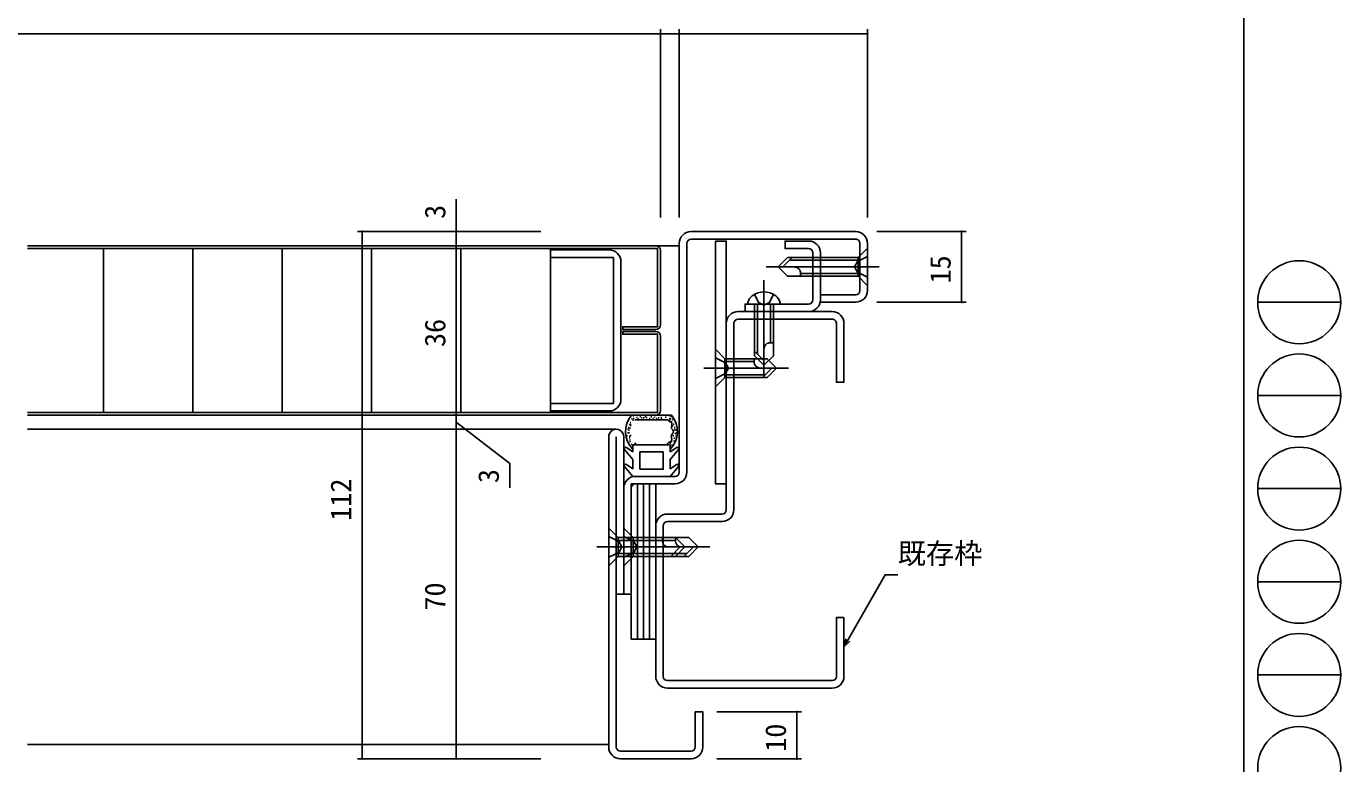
# Model space of a CAD drawing. Units: millimetres, scale not verified. Extents: x -1040 to 397, y -282 to 282.
# Drawn here: x 117.3 to 396.7, y -156.8 to -0.1 of the extents above; entities that cross this region are included whole.
import ezdxf
from ezdxf.enums import TextEntityAlignment as Align

# ---------------------------------------------------------------- set-up
doc = ezdxf.new("R2010")
doc.units = ezdxf.units.MM
doc.header["$LTSCALE"] = 2
for name, color, linetype in [('0-2_YKK_11', 7, 'Continuous'), ('0-3_YKK_12', 2, 'Continuous'), ('0-4_YKK_13', 4, 'Continuous'), ('0-6_YKK_D', 6, 'Continuous'), ('0-7_YKK_ZWAK', 7, 'Continuous')]:
    doc.layers.add(name, color=color, linetype=linetype)
doc.styles.add('ＭＳ ゴシック', font='')
doc.styles.get('ＭＳ ゴシック').set_extended_font_data('MS Gothic')

msp = doc.modelspace()

# ---------------------------------------------------------------- linework, layer by layer
at = {"layer": '0-2_YKK_11'}
for p, q in [((293.628, -43.7), (258.628, -43.7)), ((256.128, -46.2), (256.128, -94.8)), ((257.728, -94.8), (257.728, -46.2)), ((258.628, -45.3), (293.628, -45.3)), ((294.528, -46.2), (294.528, -56.2)), ((296.128, -56.2), (296.128, -46.2)), ((243.728, -79.3), (243.728, -50.1)), ((284.528, -48.2), (284.528, -58.2)), ((286.128, -58.2), (286.128, -48.2)), ((268.628, -60.7), (288.628, -60.7)), ((266.128, -102.8), (266.128, -63.2)), ((267.728, -63.2), (267.728, -102.8)), ((288.628, -62.3), (268.628, -62.3)), ((241.128, -87.3), (241.128, -153.2)), ((242.728, -153.2), (242.728, -87.3)), ((244.328, -120.7), (244.328, -87.3)), ((255.228, -95.7), (246.828, -95.7)), ((246.828, -97.3), (255.228, -97.3)), ((253.628, -103.7), (265.228, -103.7)), ((265.228, -105.3), (253.628, -105.3)), ((251.128, -138.2), (251.128, -106.2)), ((252.728, -106.2), (252.728, -138.2)), ((242.728, -120.7), (244.328, -120.7)), ((253.628, -139.1), (288.628, -139.1)), ((288.628, -140.7), (253.628, -140.7)), ((258.628, -154.1), (243.628, -154.1)), ((243.628, -155.7), (258.628, -155.7))]:
    msp.add_line(p, q, dxfattribs=at)
msp.add_lwpolyline([(263.828, -45.7), (263.828, -97.3), (266.128, -97.3), (266.128, -45.7)], close=True, dxfattribs=at)
for points in [[(283.628, -45.7), (278.628, -45.7), (278.628, -47.3), (283.628, -47.3)], [(241.228, -47.6), (228.728, -47.6), (228.728, -49.2), (242.128, -49.2)], [(242.128, -49.2), (242.128, -80.2), (228.728, -80.2), (228.728, -81.8), (241.228, -81.8)], [(293.628, -57.1), (286.128, -57.1), (286.128, -58.7), (293.628, -58.7)], [(283.628, -59.1), (270.128, -59.1), (270.128, -60.7), (283.628, -60.7)], [(291.128, -63.2), (291.128, -75.7), (289.528, -75.7), (289.528, -63.2)], [(244.328, -98.2), (244.328, -120.7), (245.928, -120.7), (245.928, -98.2)], [(289.528, -138.2), (289.528, -125.7), (291.128, -125.7), (291.128, -138.2)], [(261.128, -153.2), (261.128, -145.7), (259.528, -145.7), (259.528, -153.2)]]:
    msp.add_lwpolyline(points, dxfattribs=at)
for centre, radius, start, end in [((258.628, -46.2), 2.5, 90.00002, 180), ((293.628, -46.2), 2.5, 359.99998, 90.00002), ((258.628, -46.2), 0.9, 90.00002, 180), ((283.628, -48.2), 2.5, 0, 89.99998), ((283.628, -48.2), 0.9, 0, 89.99998), ((293.628, -46.2), 0.9, 359.99998, 90.00002), ((241.228, -50.1), 2.5, 0.00001, 89.99999), ((283.628, -58.2), 2.5, 270, 0), ((283.628, -58.2), 0.9, 270, 0), ((293.628, -56.2), 0.9, 270, 359.99998), ((293.628, -56.2), 2.5, 270, 359.99998), ((268.628, -63.2), 2.5, 90.00002, 180), ((288.628, -63.2), 2.5, 359.99998, 90.00002), ((268.628, -63.2), 0.9, 90.00002, 180), ((288.628, -63.2), 0.9, 359.99998, 90.00002), ((241.228, -79.3), 2.5, 270.00001, 359.99999), ((242.728, -87.3), 1.6, 359.99998, 180), ((255.228, -94.8), 0.9, 270, 359.99998), ((255.228, -94.8), 2.5, 270, 359.99998), ((246.828, -98.2), 2.5, 90.00002, 180), ((246.828, -98.2), 0.9, 90.00002, 180), ((265.228, -102.8), 2.5, 270, 359.99998), ((265.228, -102.8), 0.9, 270, 359.99998), ((253.628, -106.2), 2.5, 90.00002, 180), ((253.628, -106.2), 0.9, 90.00002, 180), ((253.628, -138.2), 2.5, 180, 270), ((253.628, -138.2), 0.9, 180, 270), ((288.628, -138.2), 0.9, 270, 359.99998), ((288.628, -138.2), 2.5, 270, 359.99998), ((243.628, -153.2), 2.5, 180, 270), ((243.628, -153.2), 0.9, 180, 270), ((258.628, -153.2), 2.5, 270, 359.99998), ((258.628, -153.2), 0.9, 270, 359.99998)]:
    msp.add_arc(centre, radius, start, end, dxfattribs=at)
at = {"layer": '0-3_YKK_12'}
for p, q in [((251.128, -46.7), (256.128, -46.7)), ((117.628, -85.7), (242.728, -85.7)), ((241.128, -152.699), (117.628, -152.699))]:
    msp.add_line(p, q, dxfattribs=at)
at = {"layer": '0-4_YKK_13'}
for p, q in [((117.628, -46.7), (251.128, -46.7)), ((133.728, -47.3), (133.728, -82.1)), ((152.728, -47.3), (152.728, -82.1)), ((171.728, -47.3), (171.728, -82.1)), ((190.728, -47.3), (190.728, -82.1)), ((209.728, -47.3), (209.728, -82.1)), ((228.728, -47.3), (228.728, -82.1)), ((296.128, -47.2), (294.128, -49.2)), ((252.128, -47.7), (252.128, -63.5)), ((280.128, -49.2), (278.128, -51.2)), ((294.128, -49.8), (279.528, -49.8)), ((298.628, -51.2), (274.628, -51.2)), ((281.928, -52.6), (281.928, -53.2)), ((294.128, -52.6), (281.928, -52.6)), ((274.128, -54), (274.128, -74.6)), ((277.628, -59.1), (277.49, -58.585)), ((272.728, -59.1), (272.728, -69.7)), ((275.528, -59.1), (275.528, -67.3)), ((252.128, -81.7), (252.128, -65.9)), ((272.128, -69.1), (274.128, -71.1)), ((275.528, -67.3), (276.128, -67.3)), ((265.828, -71.3), (272.028, -71.3)), ((272.028, -71.3), (272.028, -70.7)), ((261.328, -72.7), (279.328, -72.7)), ((263.828, -76.7), (265.828, -74.7)), ((265.828, -74.1), (274.428, -74.1)), ((273.828, -74.7), (275.828, -72.7)), ((117.628, -82.7), (251.128, -82.7)), ((254.471, -82.7), (245.985, -82.7)), ((245.995, -83.485), (246.195, -83.485)), ((246.186, -83.783), (246.386, -83.783)), ((246.246, -82.853), (246.446, -82.853)), ((246.341, -83.402), (246.541, -83.402)), ((246.709, -83.7), (253.747, -83.7)), ((247.021, -83.198), (247.221, -83.198)), ((247.307, -83.484), (247.507, -83.484)), ((247.754, -83.001), (247.954, -83.001)), ((248.022, -83.269), (248.222, -83.269)), ((248.469, -83.287), (248.669, -83.287)), ((248.826, -83.055), (249.026, -83.055)), ((249.095, -83.198), (249.295, -83.198)), ((249.756, -83.43), (249.956, -83.43)), ((250.095, -83.019), (250.295, -83.019)), ((250.542, -83.43), (250.742, -83.43)), ((250.828, -83.091), (251.028, -83.091)), ((251.221, -83.377), (251.421, -83.377)), ((251.65, -83.234), (251.85, -83.234)), ((252.24, -83.18), (252.44, -83.18)), ((252.312, -83.573), (252.512, -83.573)), ((253.152, -83.108), (253.352, -83.108)), ((253.832, -82.734), (254.032, -82.734)), ((253.956, -83.394), (254.156, -83.394)), ((254.142, -83.497), (254.342, -83.497)), ((254.262, -82.996), (254.462, -82.996)), ((254.56, -83.605), (254.76, -83.605)), ((245.136, -86.455), (245.336, -86.455)), ((245.148, -85.692), (245.348, -85.692)), ((245.279, -85.298), (245.479, -85.298)), ((245.315, -86.479), (245.515, -86.479)), ((245.351, -85.883), (245.551, -85.883)), ((245.446, -84.702), (245.646, -84.702)), ((245.554, -85.43), (245.754, -85.43)), ((245.661, -84.225), (245.861, -84.225)), ((245.685, -84.929), (245.885, -84.929)), ((245.721, -84.69), (245.921, -84.69)), ((254.023, -83.843), (254.223, -83.843)), ((254.429, -84.082), (254.629, -84.082)), ((254.62, -85), (254.82, -85)), ((254.834, -84.618), (255.034, -84.618)), ((255.037, -85.334), (255.237, -85.334)), ((255.061, -85.752), (255.261, -85.752)), ((255.192, -86.575), (255.392, -86.575)), ((255.359, -85.895), (255.559, -85.895)), ((255.395, -86.432), (255.595, -86.432)), ((244.945, -87.088), (245.145, -87.088)), ((245.477, -87.503), (245.677, -87.503)), ((245.482, -87.171), (245.682, -87.171)), ((245.524, -87.925), (245.724, -87.925)), ((245.583, -88.312), (245.783, -88.312)), ((245.709, -87.004), (245.909, -87.004)), ((245.911, -88.934), (246.111, -88.934)), ((246.228, -89), (250.228, -89)), ((246.228, -90.481), (246.228, -89)), ((254.228, -89), (250.228, -89)), ((254.157, -88.664), (254.357, -88.664)), ((254.228, -90.481), (254.228, -89)), ((254.45, -88.336), (254.65, -88.336)), ((254.509, -89.04), (254.709, -89.04)), ((254.787, -87.076), (254.987, -87.076)), ((254.931, -88.16), (255.131, -88.16)), ((254.99, -87.597), (255.19, -87.597)), ((255.347, -87.183), (255.547, -87.183)), ((246.228, -92.1), (244.484, -90.021)), ((246.228, -90.481), (244.88, -89.579)), ((246.228, -94.081), (246.228, -92.1)), ((247.728, -90.5), (252.728, -90.5)), ((247.728, -94.2), (247.728, -90.5)), ((254.228, -90.481), (255.576, -89.579)), ((254.228, -92.1), (255.972, -90.021)), ((254.228, -94.081), (254.228, -92.1)), ((246.228, -95.7), (244.484, -93.621)), ((246.228, -94.081), (244.88, -93.179)), ((254.228, -94.081), (255.576, -93.179)), ((254.228, -95.7), (255.972, -93.621)), ((254.228, -95.7), (246.228, -95.7)), ((247.228, -97.3), (247.228, -130.3)), ((248.528, -97.3), (248.528, -130.3)), ((249.828, -97.3), (249.828, -130.3)), ((251.128, -97.3), (251.128, -130.3)), ((252.528, -109.3), (252.528, -108.7)), ((255.328, -109.3), (255.328, -108.7)), ((238.628, -110.7), (262.628, -110.7)), ((241.828, -110.7), (259.828, -110.7)), ((243.128, -109.3), (255.328, -109.3)), ((246.328, -109.3), (252.528, -109.3)), ((254.328, -112.7), (256.328, -110.7)), ((257.128, -112.7), (259.128, -110.7)), ((241.128, -114.7), (243.128, -112.7)), ((243.128, -112.1), (257.728, -112.1)), ((244.328, -114.7), (246.328, -112.7)), ((246.328, -112.1), (254.928, -112.1)), ((251.128, -130.3), (245.928, -130.3))]:
    msp.add_line(p, q, dxfattribs=at)
for points in [[(251.128, -64.5), (244.128, -64.5), (244.128, -63.9), (251.528, -63.9), (251.528, -47.3), (117.628, -47.3)], [(296.128, -47.2), (296.128, -55.2), (294.128, -53.2), (294.128, -49.2)], [(294.128, -49.2), (279.128, -49.2), (277.128, -51.2)], [(296.128, -49), (293.975, -50.05), (293.364, -51.2)], [(294.128, -53.2), (279.128, -53.2), (277.128, -51.2)], [(296.128, -53.4), (293.975, -52.35), (293.364, -51.2)], [(277.628, -59.1), (270.628, -59.1), (270.766, -58.585)], [(272.128, -57.007), (272.978, -58.75), (274.128, -59.361)], [(276.128, -57.007), (275.278, -58.75), (274.128, -59.361)], [(272.128, -59.1), (272.128, -70.1), (274.128, -72.1)], [(276.128, -59.1), (276.128, -70.1), (274.128, -72.1)], [(251.128, -64.9), (244.128, -64.9), (244.128, -65.5), (251.528, -65.5), (251.528, -82.1), (117.628, -82.1)], [(263.828, -76.7), (263.828, -68.7), (265.828, -70.7), (265.828, -74.7)], [(263.828, -70.5), (265.981, -71.55), (266.592, -72.7)], [(265.828, -70.7), (274.828, -70.7), (276.828, -72.7)], [(263.828, -74.9), (265.981, -73.85), (266.592, -72.7)], [(265.828, -74.7), (274.828, -74.7), (276.828, -72.7)], [(253.803, -88.589), (254.197, -88.398), (254.488, -88.17), (254.575, -87.872), (254.489, -87.506), (254.432, -87.121), (254.583, -86.768), (254.83, -86.45), (254.922, -86.15), (254.744, -85.849), (254.504, -85.521), (254.446, -85.146), (254.551, -84.752), (254.576, -84.416), (254.34, -84.188), (253.986, -83.987), (253.747, -83.7)], [(247.728, -94.2), (252.728, -94.2), (252.728, -90.5)], [(245.928, -130.3), (245.928, -97.3), (251.128, -97.3)], [(241.128, -114.7), (241.128, -106.7), (243.128, -108.7), (243.128, -112.7)], [(241.128, -108.5), (243.281, -109.55), (243.892, -110.7)], [(243.128, -108.7), (258.128, -108.7), (260.128, -110.7)], [(244.328, -114.7), (244.328, -106.7), (246.328, -108.7), (246.328, -112.7)], [(244.328, -108.5), (246.481, -109.55), (247.092, -110.7)], [(246.328, -108.7), (255.328, -108.7), (257.328, -110.7)], [(241.128, -112.9), (243.281, -111.85), (243.892, -110.7)], [(243.128, -112.7), (258.128, -112.7), (260.128, -110.7)], [(244.328, -112.9), (246.481, -111.85), (247.092, -110.7)], [(246.328, -112.7), (255.328, -112.7), (257.328, -110.7)]]:
    msp.add_lwpolyline(points, dxfattribs=at)
for centre, radius, start, end in [((251.128, -47.7), 1, 0, 90), ((280.596, -52.533), 1.333, 357.13402, 90), ((272.988, -59.18), 2.3, 126.88409, 165), ((274.128, -60.7), 4.2, 53.11591, 126.88409), ((275.268, -59.18), 2.3, 15, 53.11591), ((251.128, -63.5), 1, 270, 0), ((251.128, -65.9), 1, 0, 90), ((275.461, -68.632), 1.333, 87.13402, 180), ((273.36, -71.367), 1.333, 177.13402, 270), ((250.228, -86.2), 5.5, 140.48036, 223.34175), ((251.128, -81.7), 1, 270, 0), ((250.228, -86.2), 5.5, 316.65824, 39.51963), ((250.228, -86.2), 4.3, 213.7499, 220.62928), ((250.228, -86.2), 4.3, 319.37051, 326.2499), ((244.714, -89.829), 0.3, 56.21114, 220.00244), ((255.742, -89.829), 0.3, 319.99756, 123.78886), ((244.714, -93.429), 0.3, 56.21114, 220.00244), ((255.742, -93.429), 0.3, 319.99756, 123.78886), ((253.86, -109.367), 1.333, 177.13402, 270), ((256.66, -109.367), 1.333, 177.13402, 270)]:
    msp.add_arc(centre, radius, start, end, dxfattribs=at)
at = {"layer": '0-6_YKK_D'}
for p, q in [((252.128, -1.7), (-19.872, -1.7)), ((252.128, -40.7), (252.128, -0.7)), ((252.128, -40.7), (252.128, -0.7)), ((256.128, -1.7), (252.128, -1.7)), ((256.128, -40.7), (256.128, -0.7)), ((256.128, -40.7), (256.128, -0.7)), ((296.128, -1.7), (256.128, -1.7)), ((296.128, -40.7), (296.128, -0.7)), ((226.728, -43.7), (187.728, -43.7)), ((188.728, -43.7), (188.728, -155.7)), ((226.728, -43.7), (207.728, -43.7)), ((298.128, -43.7), (317.128, -43.7)), ((316.128, -43.7), (316.128, -58.7)), ((226.728, -46.7), (207.728, -46.7)), ((226.728, -46.7), (207.728, -46.7)), ((208.728, -46.7), (208.728, -82.7)), ((298.128, -58.7), (317.128, -58.7)), ((226.728, -82.7), (207.728, -82.7)), ((226.728, -82.7), (207.728, -82.7)), ((208.728, -85.7), (208.728, -82.7)), ((226.728, -85.7), (207.728, -85.7)), ((226.728, -85.7), (207.728, -85.7)), ((208.728, -155.7), (208.728, -85.7)), ((264.128, -145.7), (282.128, -145.7)), ((281.128, -145.7), (281.128, -155.7)), ((226.728, -155.7), (187.728, -155.7)), ((226.728, -155.7), (207.728, -155.7)), ((264.128, -155.7), (282.128, -155.7))]:
    msp.add_line(p, q, dxfattribs=at)
for points in [[(208.728, -46.7), (208.728, -43.7), (208.728, -36.8)], [(208.728, -84.2), (220.105, -92.939), (220.105, -98.139)], [(291.128, -131.95), (291.969, -130.473), (299.858, -116.61), (302.558, -116.61)], [(292.365, -130.698), (291.128, -131.95), (291.573, -130.247)]]:
    msp.add_lwpolyline(points, dxfattribs=at)
for centre, start, end in [((252.128, -1.7), 0, 180), ((252.128, -1.7), 0, 180), ((252.128, -1.7), 180, 0), ((252.128, -1.7), 180, 0), ((256.128, -1.7), 0, 180), ((256.128, -1.7), 359.99996, 179.99996), ((256.128, -1.7), 180, 0), ((256.128, -1.7), 179.99996, 359.99996), ((296.128, -1.7), 359.99996, 179.99996), ((296.128, -1.7), 179.99996, 359.99996), ((188.728, -43.7), 90, 270), ((188.728, -43.7), 270, 90), ((208.728, -43.7), 90, 270), ((208.728, -43.7), 270, 90), ((316.128, -43.7), 90, 270), ((316.128, -43.7), 270, 90), ((208.728, -46.7), 90, 270), ((208.728, -46.7), 90, 270), ((208.728, -46.7), 270, 90), ((208.728, -46.7), 270, 90), ((316.128, -58.7), 90, 270), ((316.128, -58.7), 270, 90), ((208.728, -82.7), 90, 270), ((208.728, -82.7), 90, 270), ((208.728, -82.7), 270, 90), ((208.728, -82.7), 270, 90), ((208.728, -85.7), 90, 270), ((208.728, -85.7), 90, 270), ((208.728, -85.7), 270, 90), ((208.728, -85.7), 270, 90), ((281.128, -145.7), 90, 270), ((281.128, -145.7), 270, 90), ((188.728, -155.7), 90, 270), ((188.728, -155.7), 270, 90), ((208.728, -155.7), 90, 270), ((208.728, -155.7), 270, 90), ((281.128, -155.7), 90, 270), ((281.128, -155.7), 270, 90)]:
    msp.add_arc(centre, 0.106, start, end, dxfattribs=at)
at = {"layer": '0-7_YKK_ZWAK'}
for p, q in [((376.1, 279.3), (376.1, -245.7)), ((379.076, -58.716), (396.716, -58.716)), ((379.076, -78.512), (396.716, -78.512)), ((379.076, -98.308), (396.716, -98.308)), ((379.076, -118.104), (396.716, -118.104)), ((379.076, -137.9), (396.716, -137.9))]:
    msp.add_line(p, q, dxfattribs=at)
for centre in [(387.896, -58.716), (387.896, -78.512), (387.896, -98.308), (387.896, -118.104), (387.896, -137.9), (387.896, -157.696)]:
    msp.add_circle(centre, 8.82, dxfattribs=at)

# ---------------------------------------------------------------- texts
at = {"layer": '0-6_YKK_D', "style": 'ＭＳ ゴシック'}
for s, p in [('3', (207.728, -41)), ('15', (315.128, -54.72)), ('36', (207.728, -68.22)), ('3', (219.105, -97.139)), ('112', (187.728, -105.14)), ('70', (207.728, -124.22)), ('10', (280.128, -154.22))]:
    msp.add_text(s, height=4.399, rotation=90, dxfattribs=at).set_placement(p, align=Align.BOTTOM_LEFT)
msp.add_text('既存枠', height=4.399, dxfattribs=at).set_placement((302.558, -115.61), align=Align.BOTTOM_LEFT)

doc.saveas('drawing.dxf')
